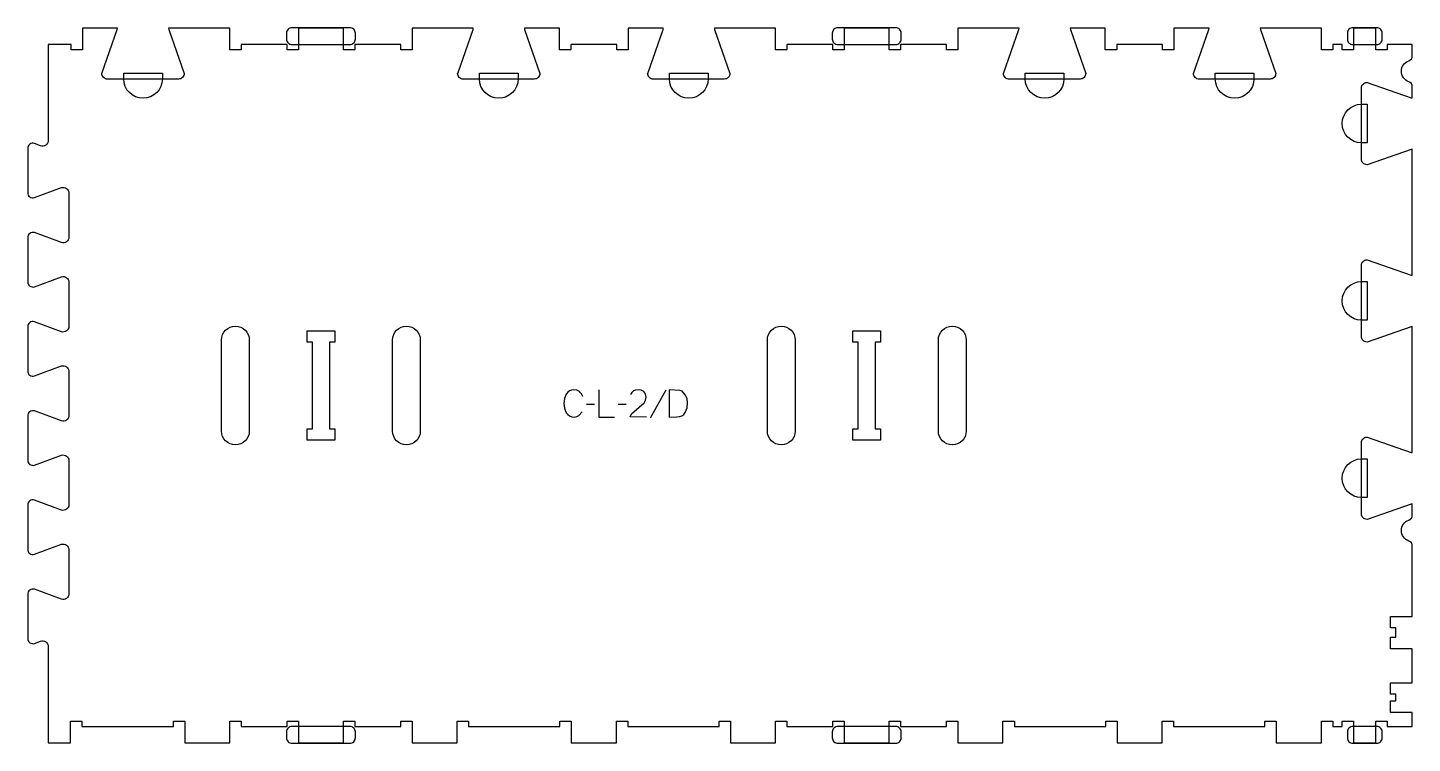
# Model space of a CAD drawing. Header units: millimetres. Extents: x -762 to 760, y -389 to 398.
import ezdxf

# ---------------------------------------------------------------- set-up
doc = ezdxf.new("R2010")
doc.units = ezdxf.units.MM
for name, color, linetype, true_color in [('1_ANYTOOL_1MMDEEP_LABELS_S', 2, 'Continuous', 0xffff00), ('3_ANYTOOL_CUTTHROUGH_INSID', 4, 'Continuous', 0x00ffff), ('4_ANYTOOL_CUTTHROUGH_OUTSI', 5, 'Continuous', 0x0000ff), ('5_ANYTOOL_HALF_MILL_9MM_IN', 3, 'Continuous', 0x00ff00)]:
    doc.layers.add(name, color=color, linetype=linetype, true_color=true_color)

msp = doc.modelspace()

# ---------------------------------------------------------------- linework, layer by layer
at = {"layer": '1_ANYTOOL_1MMDEEP_LABELS_S'}
for p, q in [((-60.4, -0.5), (-77.6, -31.2)), ((-139.1, -16.1), (-147.9, -16.2)), ((-104.2, -16.1), (-113, -16.2))]:
    msp.add_line(p, q, dxfattribs=at)
msp.add_lwpolyline([(-151.7, -7.5, 0.131103), (-155.5, -2.1), (-158.3, -0.5), (-161.6, 0), (-164.2, -0.3), (-166.5, -1.2), (-168.4, -2.7), (-170, -4.7), (-172, -9.6), (-172.7, -15), (-172, -20.4), (-169.9, -25.3), (-168.3, -27.4), (-166.3, -28.8), (-164, -29.7), (-161.3, -30), (-158.4, -29.6), (-156, -28.4), (-152.4, -24.2)], format="xyb", dxfattribs=at)
for points in [[(-134, 0), (-134, -30), (-116.9, -30)], [(-81.6, -30), (-99.9, -29.9), (-98.4, -26.5), (-89.9, -19.1), (-84.5, -14.4), (-82.7, -11.6), (-82.1, -8.2), (-82.7, -4.7), (-83.5, -3.3), (-84.6, -2.1), (-87.5, -0.5), (-91, 0), (-93.8, -0.3), (-96.1, -1.3), (-98, -2.9), (-99.5, -5.1)]]:
    msp.add_lwpolyline(points, dxfattribs=at)
msp.add_lwpolyline([(-57, 0), (-57, -30), (-48.5, -29.9), (-45.4, -29.6), (-42.8, -28.6), (-40.8, -27.1), (-39.2, -24.9), (-37.2, -19.8), (-36.6, -14.3), (-37.2, -9.7), (-39.1, -5.5), (-42.6, -1.7), (-44.7, -0.7)], close=True, dxfattribs=at)
at = {"layer": '3_ANYTOOL_CUTTHROUGH_INSID'}
for points in [[(-548.9, 54.6, -1), (-518.4, 54.6), (-518.4, -45.4, -1), (-548.9, -45.4)], [(-360.9, 54.6, -1), (-330.4, 54.6), (-330.4, -45.4, -1), (-360.9, -45.4)], [(51.1, 54.6, -1), (81.6, 54.6), (81.6, -45.4, -1), (51.1, -45.4)], [(239.1, 54.6, -1), (269.6, 54.6), (269.6, -45.4, -1), (239.1, -45.4)]]:
    msp.add_lwpolyline(points, format="xyb", close=True, dxfattribs=at)
for points in [[(-424.4, 64.9), (-424.4, 52.4), (-430.4, 52.4), (-430.4, -43.1), (-424.4, -43.1), (-424.4, -55.6), (-454.9, -55.6), (-454.9, -43.1), (-448.9, -43.1), (-448.9, 52.4), (-454.9, 52.4), (-454.9, 64.9)], [(175.6, 64.9), (175.6, 52.4), (169.6, 52.4), (169.6, -43.1), (175.6, -43.1), (175.6, -55.6), (145.1, -55.6), (145.1, -43.1), (151.1, -43.1), (151.1, 52.4), (145.1, 52.4), (145.1, 64.9)]]:
    msp.add_lwpolyline(points, close=True, dxfattribs=at)
at = {"layer": '4_ANYTOOL_CUTTHROUGH_OUTSI'}
msp.add_lwpolyline([(-663.3, 397.4), (-701.9, 397.4), (-701.9, 373.6, -0.414214), (-702.2, 373.4), (-714.2, 373.4, -0.414214), (-714.4, 373.6), (-714.4, 379.4), (-739.4, 379.4), (-739.4, 274, -0.522086), (-747.8, 268.1), (-754.6, 270.7, 0.501977), (-762, 265.1), (-762, 216.6, 0.501976), (-754.6, 211.1), (-724.9, 222.1, -0.015611), (-724.8, 222.1, -0.502397), (-716.8, 216.2), (-716.8, 167.6, -0.502397), (-724.8, 161.7, -0.015604), (-724.9, 161.7), (-754.6, 172.7, 0.501976), (-762, 167.1), (-762, 118.6, 0.501976), (-754.6, 113.1), (-724.9, 124.1, -0.015611), (-724.8, 124.1, -0.502397), (-716.8, 118.2), (-716.8, 69.6, -0.502397), (-724.8, 63.7, -0.015604), (-724.9, 63.7), (-754.6, 74.7, 0.501976), (-762, 69.1), (-762, 20.6, 0.501976), (-754.6, 15.1), (-724.9, 26.1, -0.015611), (-724.8, 26.1, -0.502397), (-716.8, 20.1), (-716.8, -28.4, -0.502397), (-724.8, -34.3, -0.015604), (-724.9, -34.3), (-754.6, -23.3, 0.501976), (-762, -28.9), (-762, -77.4, 0.501976), (-754.6, -82.9), (-724.9, -71.9, -0.015611), (-724.8, -71.9, -0.502397), (-716.8, -77.9), (-716.8, -126.4, -0.502397), (-724.8, -132.3, -0.015604), (-724.9, -132.3), (-754.6, -121.3, 0.501976), (-762, -126.9), (-762, -175.4, 0.501976), (-754.6, -180.9), (-724.9, -169.9, -0.015611), (-724.8, -169.9, -0.502397), (-716.8, -175.9), (-716.8, -224.4, -0.502397), (-724.8, -230.3, -0.015604), (-724.9, -230.3), (-754.6, -219.3, 0.501976), (-762, -224.9), (-762, -273.4, 0.501976), (-754.6, -278.9), (-747.8, -276.4, -0.522099), (-739.4, -282.2), (-739.4, -388.1), (-714.9, -388.1), (-714.9, -364.4, -0.414214), (-714.7, -364.1), (-702.7, -364.1, -0.414214), (-702.4, -364.4), (-702.4, -370.1), (-601.9, -370.1), (-601.9, -364.4, -0.414214), (-601.7, -364.1), (-589.7, -364.1, -0.414214), (-589.4, -364.4), (-589.4, -388.1), (-539.9, -388.1), (-539.9, -364.4, -0.414214), (-539.7, -364.1), (-527.7, -364.1, -0.414214), (-527.4, -364.4), (-527.4, -370.1), (-476.9, -370.1), (-476.9, -364.4, -0.414214), (-476.7, -364.1), (-464.7, -364.1, -0.414214), (-464.4, -364.4), (-464.4, -388.1), (-414.9, -388.1), (-414.9, -364.4, -0.414214), (-414.7, -364.1), (-402.7, -364.1, -0.414214), (-402.4, -364.4), (-402.4, -370.1), (-351.9, -370.1), (-351.9, -364.4, -0.414214), (-351.7, -364.1), (-339.7, -364.1, -0.414214), (-339.4, -364.4), (-339.4, -388.1), (-289.9, -388.1), (-289.9, -364.4, -0.414214), (-289.7, -364.1), (-277.7, -364.1, -0.414214), (-277.4, -364.4), (-277.4, -370.1), (-176.9, -370.1), (-176.9, -364.4, -0.414214), (-176.7, -364.1), (-164.7, -364.1, -0.414214), (-164.4, -364.4), (-164.4, -388.1), (-114.9, -388.1), (-114.9, -364.4, -0.414214), (-114.7, -364.1), (-102.7, -364.1, -0.414214), (-102.4, -364.4), (-102.4, -370.1), (-1.9, -370.1), (-1.9, -364.4, -0.414214), (-1.7, -364.1), (10.3, -364.1, -0.414214), (10.6, -364.4), (10.6, -388.1), (60.1, -388.1), (60.1, -364.4, -0.414214), (60.3, -364.1), (72.3, -364.1, -0.414214), (72.6, -364.4), (72.6, -370.1), (123.1, -370.1), (123.1, -364.4, -0.414214), (123.3, -364.1), (135.3, -364.1, -0.414214), (135.6, -364.4), (135.6, -388.1), (185.1, -388.1), (185.1, -364.4, -0.414214), (185.3, -364.1), (197.3, -364.1, -0.414214), (197.6, -364.4), (197.6, -370.1), (248.1, -370.1), (248.1, -364.4, -0.414214), (248.3, -364.1), (260.3, -364.1, -0.414214), (260.6, -364.4), (260.6, -388.1), (310.1, -388.1), (310.1, -364.4, -0.414214), (310.3, -364.1), (322.3, -364.1, -0.414214), (322.6, -364.4), (322.6, -370.1), (423.1, -370.1), (423.1, -364.4, -0.414214), (423.3, -364.1), (435.3, -364.1, -0.414214), (435.6, -364.4), (435.6, -388.1), (485.1, -388.1), (485.1, -364.4, -0.414214), (485.3, -364.1), (497.3, -364.1, -0.414214), (497.6, -364.4), (497.6, -370.1), (598.1, -370.1), (598.1, -364.4, -0.414214), (598.3, -364.1), (610.3, -364.1, -0.414214), (610.6, -364.4), (610.6, -388.1), (660.1, -388.1), (660.1, -364.4, -0.414214), (660.3, -364.1), (672.3, -364.1, -0.414214), (672.6, -364.4), (672.6, -370.1), (683.1, -370.1), (683.1, -364.4, -0.414214), (683.3, -364.1), (695.3, -364.1, -0.414214), (695.6, -364.4), (695.6, -388.1), (720.1, -388.1), (720.1, -364.4, -0.414214), (720.3, -364.1), (732.3, -364.1, -0.414214), (732.6, -364.4), (732.6, -370.1), (760.1, -370.1), (760.1, -354.6), (736.3, -354.6, -0.414214), (736.1, -354.4), (736.1, -342.4, -0.414214), (736.3, -342.1), (742.1, -342.1), (742.1, -334.5), (736.3, -334.5, -0.414214), (736.1, -334.3), (736.1, -322.3, -0.414214), (736.3, -322), (760.1, -322), (760.1, -284.6), (736.3, -284.6, -0.414214), (736.1, -284.4), (736.1, -272.4, -0.414214), (736.3, -272.1), (742.1, -272.1), (742.1, -261.6), (736.3, -261.6, -0.414214), (736.1, -261.4), (736.1, -249.4, -0.414214), (736.3, -249.1), (760.1, -249.1), (760.1, -171.7, 0.317837), (756.3, -166.3, -0.707107), (756.3, -143.2, 0.315906), (760.1, -137.8), (760.1, -125.4), (758.7, -125.6), (710.4, -142.5), (710.3, -142.5, -0.414214), (704.1, -136.3), (704.1, -58.3, -0.414214), (710.3, -52), (710.4, -52), (758.7, -68.9), (760.1, -69.1), (760.1, 69.5), (758.7, 69.3), (710.4, 52.4), (710.3, 52.4, -0.414214), (704.1, 58.6), (704.1, 136.6, -0.414214), (710.3, 142.9), (710.4, 142.9), (758.7, 126), (760.1, 125.8), (760.1, 264.4), (758.7, 264.2), (710.4, 247.3), (710.3, 247.3, -0.414214), (704.1, 253.5), (704.1, 331.5, -0.414214), (710.3, 337.8), (710.4, 337.8), (758.7, 320.9), (760.1, 320.7), (760.1, 333.1, 0.317837), (756.3, 338.5, -0.707107), (756.3, 361.6, 0.315906), (760.1, 367), (760.1, 379.4), (732.6, 379.4), (732.6, 373.6, -0.414214), (732.3, 373.4), (720.3, 373.4, -0.414214), (720.1, 373.6), (720.1, 397.4), (695.6, 397.4), (695.6, 373.6, -0.414214), (695.3, 373.4), (683.3, 373.4, -0.414214), (683.1, 373.6), (683.1, 379.4), (672.6, 379.4), (672.6, 373.6, -0.414214), (672.3, 373.4), (660.3, 373.4, -0.414214), (660.1, 373.6), (660.1, 397.4), (592.9, 397.4), (593.1, 396), (610, 347.7), (610, 347.6, -0.414214), (603.8, 341.4), (525.8, 341.4, -0.414214), (519.5, 347.6), (519.6, 347.7), (536.5, 396), (536.7, 397.4), (498.1, 397.4), (498.1, 373.6, -0.414214), (497.8, 373.4), (485.8, 373.4, -0.414214), (485.6, 373.6), (485.6, 379.4), (435.1, 379.4), (435.1, 373.6, -0.414214), (434.8, 373.4), (422.8, 373.4, -0.414214), (422.6, 373.6), (422.6, 397.4), (384, 397.4), (384.2, 396), (401.1, 347.7), (401.1, 347.6, -0.414214), (394.9, 341.4), (316.9, 341.4, -0.414214), (310.6, 347.6), (310.7, 347.7), (327.6, 396), (327.8, 397.4), (260.6, 397.4), (260.6, 373.6, -0.414214), (260.3, 373.4), (248.3, 373.4, -0.414214), (248.1, 373.6), (248.1, 379.4), (197.6, 379.4), (197.6, 373.6, -0.414214), (197.3, 373.4), (185.3, 373.4, -0.414214), (185.1, 373.6), (185.1, 397.4), (135.6, 397.4), (135.6, 373.6, -0.414214), (135.3, 373.4), (123.3, 373.4, -0.414214), (123.1, 373.6), (123.1, 379.4), (72.6, 379.4), (72.6, 373.6, -0.414214), (72.3, 373.4), (60.3, 373.4, -0.414214), (60.1, 373.6), (60.1, 397.4), (-7.1, 397.4), (-6.9, 396), (10, 347.7), (10, 347.6, -0.414214), (3.8, 341.4), (-74.2, 341.4, -0.414214), (-80.5, 347.6), (-80.4, 347.7), (-63.5, 396), (-63.3, 397.4), (-101.9, 397.4), (-101.9, 373.6, -0.414214), (-102.2, 373.4), (-114.2, 373.4, -0.414214), (-114.4, 373.6), (-114.4, 379.4), (-164.9, 379.4), (-164.9, 373.6, -0.414214), (-165.2, 373.4), (-177.2, 373.4, -0.414214), (-177.4, 373.6), (-177.4, 397.4), (-216, 397.4), (-215.8, 396), (-198.9, 347.7), (-198.9, 347.6, -0.414214), (-205.1, 341.4), (-283.1, 341.4, -0.414214), (-289.4, 347.6), (-289.3, 347.7), (-272.4, 396), (-272.2, 397.4), (-339.4, 397.4), (-339.4, 373.6, -0.414214), (-339.7, 373.4), (-351.7, 373.4, -0.414214), (-351.9, 373.6), (-351.9, 379.4), (-402.4, 379.4), (-402.4, 373.6, -0.414214), (-402.7, 373.4), (-414.7, 373.4, -0.414214), (-414.9, 373.6), (-414.9, 397.4), (-464.4, 397.4), (-464.4, 373.6, -0.414214), (-464.7, 373.4), (-476.7, 373.4, -0.414214), (-476.9, 373.6), (-476.9, 379.4), (-527.4, 379.4), (-527.4, 373.6, -0.414214), (-527.7, 373.4), (-539.7, 373.4, -0.414214), (-539.9, 373.6), (-539.9, 397.4), (-607.1, 397.4), (-606.9, 396), (-590, 347.7), (-590, 347.6, -0.414214), (-596.2, 341.4), (-674.2, 341.4, -0.414214), (-680.5, 347.6), (-680.4, 347.7), (-663.5, 396)], format="xyb", close=True, dxfattribs=at)
at = {"layer": '5_ANYTOOL_HALF_MILL_9MM_IN'}
for points in [[(-471.5, 397.9, 0.414214), (-477.5, 391.9), (-477.5, 385.4, 0.414214), (-471.5, 379.4), (-407.8, 379.4, 0.414214), (-401.8, 385.4), (-401.8, 391.9, 0.414214), (-407.8, 397.9)], [(128.5, 397.9, 0.414214), (122.5, 391.9), (122.5, 385.4, 0.414214), (128.5, 379.4), (192.2, 379.4, 0.414214), (198.2, 385.4), (198.2, 391.9, 0.414214), (192.2, 397.9)], [(694.7, 397.9, 0.414214), (688.7, 391.9), (688.7, 385.4, 0.414214), (694.7, 379.4), (721, 379.4, 0.414214), (727, 385.4), (727, 391.9, 0.414214), (721, 397.9)], [(-614, 341.6, -1), (-656.5, 341.6), (-656.5, 347.9), (-614, 347.9)], [(-222.9, 341.6, -1), (-265.4, 341.6), (-265.4, 347.9), (-222.9, 347.9)], [(-14, 341.6, -1), (-56.5, 341.6), (-56.5, 347.9), (-14, 347.9)], [(377.1, 341.6, -1), (334.6, 341.6), (334.6, 347.9), (377.1, 347.9)], [(586, 341.6, -1), (543.5, 341.6), (543.5, 347.9), (586, 347.9)], [(704.3, 271.3, -1), (704.3, 313.8), (710.6, 313.8), (710.6, 271.3)], [(704.3, 76.4, -1), (704.3, 118.9), (710.6, 118.9), (710.6, 76.4)], [(704.3, -118.5, -1), (704.3, -76), (710.6, -76), (710.6, -118.5)], [(-471.5, -370.1, 0.414214), (-477.5, -376.1), (-477.5, -382.6, 0.414214), (-471.5, -388.6), (-407.8, -388.6, 0.414214), (-401.8, -382.6), (-401.8, -376.1, 0.414214), (-407.8, -370.1)], [(128.5, -370.1, 0.414214), (122.5, -376.1), (122.5, -382.6, 0.414214), (128.5, -388.6), (192.2, -388.6, 0.414214), (198.2, -382.6), (198.2, -376.1, 0.414214), (192.2, -370.1)], [(694.7, -370.1, 0.414214), (688.7, -376.1), (688.7, -382.6, 0.414214), (694.7, -388.6), (721, -388.6, 0.414214), (727, -382.6), (727, -376.1, 0.414214), (721, -370.1)]]:
    msp.add_lwpolyline(points, format="xyb", close=True, dxfattribs=at)

doc.saveas('drawing.dxf')
